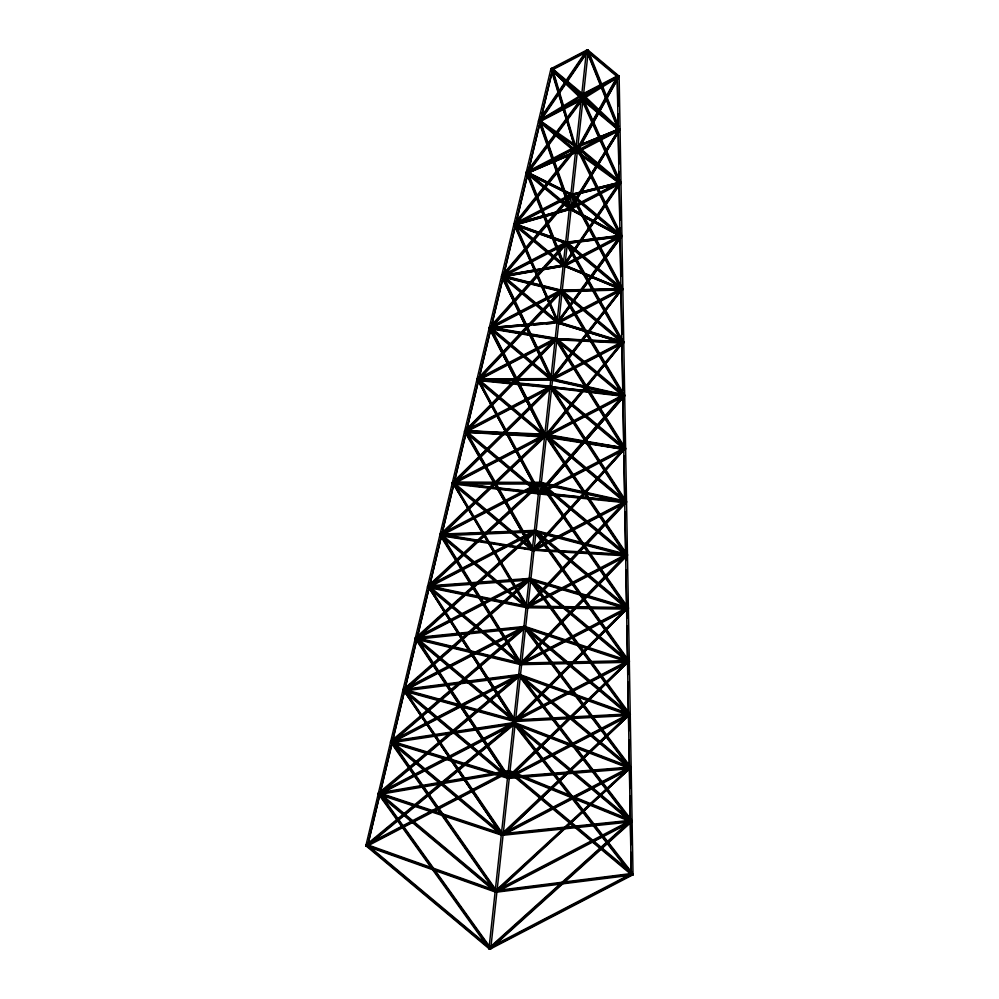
<?xml version="1.0" encoding="UTF-8"?>
<svg xmlns="http://www.w3.org/2000/svg" width="999" height="999" viewBox="0 0 999 999"><rect width="100%" height="100%" fill="white"/><g stroke="black" fill="none" stroke-linecap="round" stroke-linejoin="round"><path stroke-width="1.5" d="M404.245 692.407L367.595 846.165L365.834 845.853L365.971 844.667M489.398 948.963L366.283 846.091L366.383 845.216L489.485 948.088L489.398 948.963L490.284 948.501M367.595 846.165L367.732 844.979M378.296 792.919L378.171 794.105L379.932 794.43M495.729 892.157L495.529 891.12L378.721 793.468L379.608 793.006L496.553 890.733L495.666 891.195L366.246 845.142L366.446 846.178L495.729 892.157L496.59 891.682L495.566 892.07L378.621 794.342L378.783 792.906L379.545 793.556L513.374 723.938M390.634 741.171L390.509 742.357L392.27 742.682M391.121 741.171L390.959 742.594L501.748 835.176L501.848 834.302L391.059 741.72M391.795 742.682L391.883 741.807L518.593 675.886M402.972 689.422L402.847 690.609L404.607 690.933L428.921 588.911M403.396 689.972L403.296 690.846L507.929 778.283L508.029 777.409L403.396 689.972L404.283 689.51M415.309 637.674L415.172 638.861L416.945 639.185M415.721 638.224L514.21 720.529L514.11 721.403L415.634 639.098L415.784 637.674M427.647 585.926L427.51 587.125L429.27 587.437L465.934 433.678M428.796 587.437L428.896 586.563L535.626 531.043M429.27 587.437L441.034 537.462M439.972 534.19L439.847 535.377L441.608 535.689M452.31 482.442L452.185 483.628L453.946 483.941M542.544 435.739L452.797 482.43L452.634 483.866L532.654 550.724L533.541 550.262M453.471 483.953L453.558 483.079L543.306 436.388M464.647 430.694L464.523 431.88L466.283 432.192L502.934 278.434M465.796 432.205L465.896 431.331L549.912 387.624M476.985 378.946L476.86 380.132L478.621 380.457M489.323 327.197L489.185 328.384L490.946 328.708M489.797 327.197L489.647 328.621L551.198 380.057L551.286 379.183L489.735 327.747M490.472 328.708L490.571 327.834M501.66 275.449L501.523 276.636L503.284 276.96L515.272 226.686M502.809 276.96L502.897 276.086M513.986 223.701L513.861 224.9L515.621 225.212L552.634 69.967L550.861 69.655L550.998 68.469L365.834 845.853M526.323 171.953L526.198 173.152L527.959 173.464M526.81 171.953L526.648 173.376L569.73 209.39L569.83 208.516L526.748 172.502M527.484 173.476L527.572 172.602M538.661 120.217L538.536 121.403L540.297 121.716M539.085 120.754L538.985 121.628L575.911 152.497L576.011 151.623L539.085 120.754L539.972 120.292L575.711 150.162M587.824 50.587L552.247 69.106L552.147 69.98L587.724 51.473L587.824 50.587L587.05 49.95L551.473 68.456L551.323 69.893L582.092 95.604L582.255 94.181L617.832 75.674L618.606 76.311L583.016 94.818L582.255 94.181M581.855 93.357L586.575 49.962L588.361 50.15L490.721 948.913L488.936 948.725L581.755 94.306L583.541 94.505M495.566 892.07L496.403 890.646M520.392 663.636L520.292 664.51L427.972 587.35L428.059 586.475L520.392 663.636L521.278 663.174L428.946 586.013M526.573 606.743L526.473 607.617L440.297 535.601L440.397 534.727L526.573 606.743L527.46 606.281M529.545 579.32L529.645 578.446L530.407 579.083L416.558 638.311M532.654 550.724L532.754 549.85L452.734 482.992L453.621 482.517L532.442 548.389M534.765 531.268L534.865 530.394L430.856 584.502M550.424 387.137L550.524 386.263L551.286 386.9M557.467 322.29L557.38 323.164L501.973 276.873L502.072 275.999L557.467 322.29L558.354 321.828M581.78 98.551L581.68 99.425L617.419 129.283M587.05 49.95L586.9 51.374L616.495 76.111M490.222 949.05L490.322 948.176L632.642 874.137L632.542 875.012L490.222 949.05L489.448 948.413M496.403 892.157L496.491 891.283L631.705 820.953L631.605 821.827L496.403 892.157L495.629 891.52M519.942 675.499L520.029 674.625L628.446 765.222M627.959 608.191L521.216 663.723L521.128 664.597L627.859 609.065L628.021 607.642M627.022 555.007L527.397 606.83L527.297 607.704L626.922 555.881L627.085 554.457M532.717 550.174L533.478 550.824L533.578 549.949L626.086 501.823M551.261 387.225L551.348 386.351L550.461 386.813L624.325 448.539M621.578 288.424L622.34 289.061L558.304 322.377L558.204 323.251L622.252 289.935L622.402 288.511L568.181 243.207M576.835 151.711L576.748 152.585L619.442 130.37L619.53 129.495L576.835 151.711L576.073 151.074M583.079 94.268L582.192 94.73L551.411 69.018L552.31 68.544L583.079 94.268L582.929 95.692L618.506 77.185L618.656 75.762L587.887 50.037L587 50.499L617.769 76.224L617.682 77.098M618.269 128.983L618.144 130.17L619.929 130.245L620.067 129.058M618.606 130.282L618.706 129.408L582.966 99.538M621.003 182.243L620.866 183.429L619.08 183.366M566.421 263.436L620.641 235.24L621.403 235.876L564.485 265.497L564.385 266.371L621.316 236.751L621.465 235.327L620.579 235.789L572.514 195.617M621.94 235.427L621.803 236.626L620.017 236.551M622.864 288.624L622.739 289.81L620.953 289.735M622.352 343.032L623.339 341.695L623.189 343.132L552.022 380.144L552.122 379.27L623.276 342.257L622.514 341.608M623.801 341.808L623.676 342.994L621.89 342.932M624.737 394.992L624.612 396.191L622.827 396.116L617.207 76.985L618.993 77.06L619.13 75.862L633.029 874.874L631.243 874.812L627.534 663.573M625.212 448.076L625.062 449.5L539.66 493.931L539.76 493.056L625.149 448.626M625.674 448.189L625.549 449.375L623.763 449.3M625.162 502.597L625.262 501.723M626.148 501.261L625.986 502.697L533.478 550.824M626.61 501.373L626.485 502.559L624.7 502.497M626.098 555.794L626.198 554.92L541.221 483.903M627.547 554.557L627.422 555.756L625.636 555.681L622.852 397.639M628.483 607.754L628.359 608.94L626.573 608.866L625.661 557.205M628.958 660.826L628.796 662.262L514.947 721.49L515.034 720.616L628.895 661.388M629.42 660.938L629.295 662.125L627.497 662.062L626.598 610.389M628.908 715.359L628.995 714.485L525.549 628.034M630.357 714.123L630.232 715.309L628.433 715.247L628.009 682.142M629.845 768.543L629.932 767.669L520.329 676.073M630.769 767.756L630.669 768.631L502.584 835.264L502.672 834.39L630.769 767.756L629.994 767.12L503.284 833.041M631.293 767.319L631.168 768.506L629.37 768.431M632.23 820.504L632.105 821.69L630.307 821.628M633.029 874.874L633.166 873.688M368.082 843.506L379.358 796.191M380.057 793.231L391.695 744.442M392.395 741.483L404.033 692.694M404.732 689.747L416.358 640.958M417.07 637.999L428.696 589.21M441.733 534.502L453.371 485.714M454.07 482.754L465.709 433.966M466.408 431.006L478.034 382.217M478.746 379.258L490.372 330.469M491.083 327.522L502.709 278.721M503.421 275.774L515.047 226.985M516.108 222.54L527.035 176.711M528.084 172.278L539.36 124.962M541.121 117.57L552.047 71.741M390.846 742.107L391.258 741.108M391.645 742.732L392.058 741.745L513.386 723.388M496.228 892.219L496.64 891.245L632.792 874.088L632.367 875.062L496.228 892.219L495.479 891.558M415.946 637.624L415.497 638.611L416.296 639.248M630.931 767.719L630.481 768.693L508.578 778.433L509.015 777.459L630.931 767.719L630.182 767.057L511.363 776.56M428.296 585.876L427.834 586.875L428.621 587.499L429.083 586.5L530.606 579.02L529.807 578.384L480.594 582.017M529.345 579.383L529.807 578.384M534.565 531.343L535.039 530.344L443.731 534.003M521.403 663.673L520.916 664.66L628.596 662.312L629.07 661.338L521.403 663.673L520.654 663.024M453.783 483.004L453.284 484.003L452.472 483.379L452.984 482.38L539.51 482.929M527.085 607.767L527.584 606.793L628.146 608.154L627.647 609.128L527.085 607.767L526.348 607.105L537.175 607.255M466.133 431.256L465.609 432.255L464.797 431.63M533.254 550.874L533.778 549.9L627.222 554.957L626.698 555.943L532.517 550.224L535.626 550.387M550.174 387.212L550.724 386.213L551.535 386.838L484.565 380.119M577.172 148.789L616.695 77.422M577.772 148.888L585.976 134.078M587.474 131.381L597.914 112.537M599.4 109.84L600.899 107.143M602.385 104.458L606.855 96.379M608.354 93.681L616.558 78.871M576.535 152.073L618.893 76.773L577.135 152.173L575.686 151.473M626.298 501.773L625.749 502.747L539.41 493.993L539.972 493.007L626.298 501.773L540.784 492.507M490.022 327.148L489.448 328.147L490.259 328.758L490.821 327.759M625.374 448.588L624.787 449.562L545.579 437.1L546.166 436.126L625.374 448.588L624.65 447.927M503.184 276.011L502.584 277.01L501.76 276.398M490.159 948.363L489.248 948.8L378.484 794.18L379.745 793.156M489.248 948.8L490.521 947.776L381.568 795.691M571.153 205.682L619.343 128.871M571.715 205.869L596.153 166.321M597.789 163.686L601.86 157.093M603.496 154.458L617.332 132.043M570.367 208.928L619.805 130.007L570.928 209.116L569.53 208.316L514.135 224.188L514.647 225.237L570.067 209.49L569.555 208.441M514.71 223.664L514.085 224.65L514.897 225.262M624.45 395.404L552.36 379.245L551.748 380.207L623.838 396.366L624.45 395.404L623.726 394.742M390.946 741.283L390.809 742.432L495.429 891.907L630.606 767.869L629.82 767.244L496.69 889.709M495.429 891.907L496.703 890.896M564.797 265.322L563.299 265.884L526.386 172.989L527.06 171.915M617.644 184.915L563.374 265.172L564.198 265.784L620.716 183.242L619.368 182.367M565.621 262.887L617.307 186.451M565.059 264.51L620.192 182.979M539.647 119.256L586.688 50.275L588.174 50.437L618.731 126.473M540.359 119.443L557.792 93.894M559.527 91.346L564.76 83.679M566.495 81.119L585.664 53.022M538.773 120.529L539.46 121.204L588.174 50.437M557.904 323.301L558.553 322.352L623.538 342.22L622.889 343.181L557.18 322.64M403.521 690.122L501.598 835.002L403.521 690.122L404.433 689.685M629.695 768.393L630.968 767.357L528.196 630.456M619.405 236.775L557.217 322.028L558.029 322.64L621.628 236.463L620.317 235.527M558.616 321.104L589.71 278.471M591.545 275.961L618.069 239.61M558.029 322.64L621.628 236.463M564.06 266.408L564.747 265.472L622.614 289.048L621.927 289.985L563.349 265.746M581.93 100.449L527.822 173.177L527.16 172.914L526.461 172.24L581.493 98.289L582.192 98.963L528.084 171.691M528.034 171.266L547.302 145.392M549.125 142.919L550.961 140.459M555.556 134.291L582.155 98.551M415.859 638.386L507.767 778.109L415.472 638.91L415.596 637.799L416.333 638.461M551.473 70.879L576.236 152.048L577.185 151.636L552.597 69.031L551.873 69.98L551.036 69.393L551.748 68.456L555.844 72.215M551.997 377.672L621.278 288.686M553.396 376.835L585.664 335.389M587.562 332.942L599.899 317.095M601.798 314.66L606.543 308.566M608.441 306.131L617.931 293.943M551.873 379.508L622.09 289.298L552.322 379.882L551.048 378.896M571.59 210.252L620.966 236.788L621.69 235.876L570.941 208.591L570.217 209.515L569.505 208.841M514.86 224.638L514.148 223.963L575.337 147.515M515.721 223.064L517.657 220.642M519.605 218.219L521.553 215.784M523.488 213.361L536.113 197.59M539.997 192.732L541.945 190.31M551.648 178.172L553.596 175.749M558.453 169.68L569.13 156.331M571.066 153.908L573.988 150.262M515.834 223.414L574.1 150.612M516.433 223.739L574.687 150.936M545.879 434.553L620.254 344.255M547.29 433.778L584.977 388.024M586.95 385.614L589.934 382.005M591.908 379.595L594.892 375.986M596.865 373.576L603.808 365.147M605.794 362.737L608.766 359.128M610.751 356.718L617.694 348.289M545.704 436.376L623.039 342.47L546.116 436.8L544.892 435.751M628.721 661.513L508.953 778.233L629.108 661.001L628.246 661.488L535.889 532.405M502.847 274.5L570.104 195.504M503.384 274.875L526.473 247.764M528.483 245.404L532.504 240.684M534.502 238.324L537.524 234.79M539.522 232.43L543.543 227.71M545.554 225.349L549.562 220.642M551.573 218.282L554.582 214.748M558.603 210.027L560.601 207.667M562.612 205.307L566.633 200.587M503.558 275.175L570.816 196.166M504.108 275.549L571.366 196.541M539.747 491.446L622.165 396.191M541.146 490.734L560.489 468.394M562.524 466.046L566.595 461.338M568.631 458.991L573.713 453.109M575.749 450.749L579.82 446.053M581.855 443.693L618.481 401.361M620.516 399.001L622.552 396.653M624.375 396.103L539.922 493.718L624.375 396.103L623.189 395.017M520.541 663.823L520.117 664.298L440.122 535.389L440.547 534.927L520.541 663.823L521.453 663.386L443.094 537.112M490.559 326.261L564.872 243.494M493.119 324.375L505.506 310.589M507.567 308.291L513.761 301.386M516.858 297.939L523.051 291.046M525.112 288.748L540.596 271.503M544.73 266.908L548.863 262.312M551.96 258.853L563.311 246.216M491.283 326.923L565.596 244.156M491.783 327.347L566.096 244.58M533.603 548.351L622.052 450.487M537.087 545.392L552.697 528.121M555.819 524.662L571.428 507.405M574.55 503.946L581.83 495.891M583.916 493.581L599.525 476.311M602.647 472.864L609.927 464.797M612.012 462.5L623.451 449.837M534.403 548.975L624.937 448.813L533.728 550.624L532.567 549.5M626.873 608.803L628.184 607.829L515.147 721.328L627.784 608.341M624.025 502.485L526.398 606.368L527.534 607.529L626.223 502.509L625.886 501.985L527.197 606.992M529.92 603.508L540.521 592.22M545.829 586.575L556.443 575.287M560.689 570.766L573.426 557.217M576.61 553.833L590.397 539.148M592.519 536.888L621.178 506.406M559.64 291.496L477.21 379.133L478.396 380.257M486.126 370.604L496.69 359.365M503.034 352.635L512.549 342.52M517.832 336.9L526.286 327.909M533.678 320.042L542.132 311.051M545.304 307.68L557.991 294.205M478.996 378.671L561.426 291.034M479.445 379.133L560.826 292.62M623.875 556.755L520.229 663.249L521.341 664.435L627.147 555.706L626.835 555.157L521.028 663.873M522.702 661.588L546.453 637.175M554.008 629.407L573.438 609.44M575.599 607.23L581.006 601.685M584.24 598.351L586.401 596.128M591.795 590.584L617.707 563.96M581.83 95.017L582.654 94.181L619.855 129.533L619.03 130.382L581.868 94.693L538.761 120.729L539.385 121.728L583.341 94.855M465.984 429.757L553.321 340.622M467.495 429.133L496.965 399.051M501.336 394.593L503.521 392.37M512.25 383.454L514.435 381.231M517.719 377.884L530.819 364.523M532.991 362.287L546.103 348.926M548.276 346.69L550.461 344.468M466.046 432.018L465.621 431.531L556.231 339.061M467.132 430.906L556.655 339.56M527.647 606.505L526.286 607.392L452.897 483.191L527.534 607.529M515.159 719.03L624.787 609.889M516.545 718.518L571.366 663.948M573.551 661.763L583.416 651.947M589.997 645.391L594.38 641.033M602.06 633.391L605.344 630.119M614.123 621.378L617.407 618.106M452.959 483.129L452.572 482.592L550.299 386.426L551.023 387.088M455.182 480.944L489.61 447.065M495.154 441.595L498.489 438.311M507.38 429.57L546.241 391.321M549.912 388.186L452.447 483.628M454.807 482.692L503.671 434.602M505.881 432.417L550.312 388.711M625.923 555.594L627.26 554.645L626.785 555.107M509.015 775.923L625.686 663.061M510.402 775.436L523.863 762.412M526.111 760.239L529.482 756.98M532.842 753.733L556.406 730.943M564.26 723.338L585.564 702.722M591.183 697.302L620.342 669.08M542.832 436.613L440.247 534.328L440.984 534.989L544.692 436.188M447.365 528.446L466.533 510.189M471.041 505.894L485.701 491.933M495.841 482.267L509.378 469.38M512.762 466.158L527.41 452.197M534.178 445.754L540.946 439.31M442.47 534.465L545.054 436.75M502.859 832.816L625.461 717.27M503.109 833.428L514.46 822.739M521.278 816.32L532.629 805.619M538.299 800.274L549.662 789.572M555.332 784.215L568.955 771.378M571.228 769.242L584.852 756.405M587.125 754.27L622.315 721.103M429.058 585.014L537.599 484.602M430.544 584.527L438.536 577.135M441.97 573.963L462.525 554.932M468.244 549.65L478.521 540.134M481.955 536.975L484.24 534.852M487.662 531.68L503.658 516.883M508.229 512.662L518.506 503.146M521.94 499.975L535.651 487.3M539.81 484.79L428.996 587.3L428.658 586.725L539.472 484.203M500.374 887.174L509.552 878.733M511.85 876.623L533.653 856.555M537.1 853.396L547.427 843.893M549.725 841.782L558.903 833.328M562.35 830.169L570.379 822.776M574.974 818.556L595.629 799.55M600.224 795.329L609.402 786.875M611.7 784.764L620.879 776.323M623.176 774.213L625.461 772.102M495.791 891.395L496.578 892.032L630.606 767.869M416.758 636.763L532.355 532.617M418.219 636.313L428.621 626.947M432.092 623.813L439.036 617.569M442.495 614.447L458.678 599.862M462.15 596.74L464.46 594.655M466.77 592.569L469.093 590.484M471.403 588.411L474.875 585.277M477.185 583.204L479.495 581.118M481.805 579.033L488.736 572.789M492.207 569.655L509.552 554.033M511.863 551.947L516.483 547.789M522.265 542.582L529.208 536.326M535.414 531.181L417.495 637.424L524.587 626.435L525.387 627.06M416.645 639.06L517.232 548.451M519.542 546.366L535.726 531.78M627.285 823.551L489.373 947.651L490.397 948.925L631.78 821.702L631.555 821.053L490.172 948.288M495.392 943.081L511.613 928.483M515.097 925.361L532.479 909.714M534.802 907.629L541.745 901.373M545.229 898.238L560.289 884.689M564.922 880.519L571.878 874.25M575.362 871.128L591.583 856.53M595.054 853.396L612.437 837.761M614.76 835.676L621.715 829.407M625.187 826.285L628.671 823.151M466.158 431.019L464.772 431.868L532.455 550.486L533.728 550.624M532.455 550.486L465.234 431.456M527.122 580.619L403.271 689.547L404.008 690.197L530.207 579.22L529.458 578.558L629.17 714.66L628.758 715.197L529.345 579.707M405.894 688.099L410.577 683.99M412.912 681.93L418.756 676.798M421.091 674.737L426.935 669.605M429.27 667.544L435.114 662.412M439.785 658.304L451.473 648.026M453.808 645.966L459.652 640.834M463.149 637.749L467.832 633.641M471.328 630.556L476.011 626.448M479.508 623.364L488.861 615.147M491.196 613.086L493.531 611.038M495.866 608.978L500.549 604.87M504.045 601.785L509.89 596.64M513.399 593.568L516.908 590.484M520.404 587.4L523.913 584.315M405.469 689.785L530.494 579.832M551.036 386.988L551.535 386.563L550.674 387.05L624.625 500.661M624.974 502.397L626.336 501.473L553.234 389.173M392.12 740.271L520.716 629.645M395.929 737.849L400.649 733.79M403.009 731.768L407.729 727.697M410.089 725.674L414.81 721.615M417.17 719.58L420.704 716.533M425.424 712.474L430.144 708.416M432.505 706.393L437.225 702.334M439.585 700.299L457.28 685.077M459.64 683.054L464.36 678.983M466.72 676.96L472.614 671.89M474.975 669.854L478.521 666.808M482.055 663.761L486.775 659.702M491.496 655.644L493.856 653.621M496.216 651.585L500.936 647.527M503.284 645.504L506.83 642.457M510.364 639.41L518.631 632.305M523.813 628.271L391.683 741.932L391.958 742.569M393.144 741.558L524.088 628.895M379.807 792.02L515.472 677.647M381.256 791.658L384.827 788.648M387.2 786.638L390.771 783.628M393.156 781.63L396.715 778.621M399.101 776.61L403.858 772.602M406.243 770.591L408.616 768.581M412.187 765.571L415.759 762.562M418.144 760.564L422.902 756.543M431.231 749.525L435.989 745.504M438.374 743.506L441.945 740.496M444.318 738.486L447.889 735.476M457.417 727.447L460.989 724.437M463.361 722.439L466.933 719.43M470.504 716.42L474.075 713.411M476.448 711.4L480.019 708.391M482.405 706.38L493.119 697.352M495.492 695.341L499.063 692.332M501.448 690.334L512.15 681.306M518.593 676.298L379.358 793.681L378.621 793.019L378.871 793.668M380.806 793.318L518.856 676.935M366.283 844.767L510.227 725.661M371.328 841.445L374.925 838.473M377.322 836.488L380.919 833.503M383.316 831.518L391.72 824.575M394.118 822.589L396.516 820.604M400.112 817.632L403.708 814.647M406.106 812.662L413.311 806.705M416.908 803.733L420.504 800.748M422.902 798.763L426.498 795.791M428.896 793.805L432.505 790.833M434.902 788.848L438.499 785.863M442.095 782.891L456.493 770.978M458.891 768.993L462.487 766.008M464.885 764.023L508.066 728.296M510.464 726.31L512.874 724.325M367.033 845.416L514.572 723.338M513.611 724.987L367.27 846.078L366.533 845.416M624.025 449.188L625.411 448.301L557.592 339.86M489.423 328.334L544.792 436.663L489.423 328.334L490.347 327.897M623.089 395.979L624.487 395.129L564.373 294.48M538.761 120.729L539.572 120.205M581.868 94.693L582.679 94.181L583.304 95.18M587.187 52.423L618.331 129.895L619.88 129.333M582.729 97.627L607.155 82.467M613.586 78.484L618.393 75.687L618.893 76.761L617.944 77.16L617.444 76.099L618.294 76.673M584.977 96.428L600.399 86.851M611.975 79.683L617.107 76.486M582.904 99.088L616.321 78.359M526.448 172.452L575.711 151.573L620.004 183.579L620.779 182.705L577.147 151.723L527.01 173.476L526.448 172.452L575.124 151.648M619.967 183.004L620.804 182.492M576.86 146.953L577.697 146.453M514.135 224.188L514.96 223.676M620.229 236.338L621.715 235.652L621.066 235.839M572.464 194.468L571.615 194.967L621.066 287.937M564.71 265.884L502.285 276.985L501.81 275.924L564.235 264.822M573.189 195.829L622.639 288.811L621.803 289.31L621.178 289.56L571.728 196.591M558.503 322.789L489.922 328.733L489.498 327.66L556.53 321.84M489.498 327.66L558.079 321.715M567.994 243.831L623.563 341.97L622.14 342.769M452.535 482.904L538.736 492.882L539.06 493.943L452.872 483.966L452.535 482.904L536.513 492.032M532.867 550.836L532.567 549.762L440.209 534.652L440.522 535.714L533.728 550.349L530.656 549.85M527.534 607.242L526.673 607.729L428.171 587.462L427.884 586.401L526.398 606.655L527.26 606.181M415.559 638.136L520.217 663.548L520.479 664.61L415.821 639.198L415.559 638.136L416.421 637.662L519.567 662.699M520.217 663.548L521.091 663.074M529.757 579.17L530.619 578.696M403.234 689.884L514.048 720.441L514.298 721.503L403.471 690.946L403.234 689.884L404.096 689.41L513.424 719.542M378.584 793.393L501.71 834.227L501.91 835.276L378.783 794.43L378.584 793.393L379.445 792.906L499.637 832.779M366.446 846.178L367.32 845.703M556.855 66.483L569.168 60.077M571.903 58.654L586.962 50.824M617.769 76.224L618.656 75.762M584.89 93.631L610.889 80.107M540.521 119.493L580.456 98.714M556.955 111.763L559.702 110.327M565.209 107.467L567.969 106.031M574.85 102.447L581.743 98.864M582.604 98.639L539.91 120.854L539.135 120.205M541.196 121.004L582.504 99.513M528.184 171.229L576.623 146.041L577.385 146.678L528.958 171.878M539.16 166.346L541.933 164.91M544.692 163.474L551.61 159.865M559.915 155.557L575.137 147.64M528.858 172.752L574.525 149.001M577.447 150.35L618.768 128.859M576.011 151.623L576.898 151.161M582.867 148.364L591.121 144.056M593.881 142.632L604.894 136.9M607.654 135.464L618.668 129.733M515.821 222.989L571.403 194.081M518.444 222.465L525.212 218.931M531.992 215.409L548.264 206.943M550.973 205.532L557.742 202.01M560.464 200.599L569.942 195.667M517.944 222.927L570.816 195.429M517.857 223.801L570.716 196.303M571.278 207.243L619.705 182.043M572.564 207.392L580.869 203.072M591.932 197.315L609.927 187.962M504.857 274.026L566.183 242.133M507.492 273.489L527.934 262.849M533.379 260.015L542.919 255.057M557.904 247.252L564.722 243.706M504.27 275.374L565.584 243.481M505.531 275.549L565.484 244.355M579.882 257.267L592.082 250.911M602.921 245.279L615.122 238.923M620.479 236.663L621.378 236.201M492.532 325.774L559.59 290.884M495.179 325.224L512.962 315.959M528.021 308.129L534.865 304.57M538.973 302.435L545.816 298.876M552.647 295.317L559.49 291.758M491.933 327.123L560.364 291.533M493.206 327.285L560.264 292.407M558.891 321.029L620.217 289.136M622.402 288.511L621.415 289.847L567.207 244.543M561.525 320.492L581.967 309.852M592.869 304.183L601.036 299.925M607.854 296.391L621.478 289.298M477.46 378.933L554.37 338.936M481.493 377.672L486.975 374.812M493.843 371.241L506.206 364.81M508.953 363.386L522.689 356.243M525.437 354.807L530.931 351.948M541.908 346.241L554.27 339.81M479.607 378.871L556.505 338.861M480.881 379.033L556.418 339.735M552.722 377.922L621.141 342.32M555.357 377.372L562.2 373.813M564.934 372.39L575.886 366.695M578.621 365.272L590.946 358.853M601.885 353.159L619.68 343.906M466.508 429.97L550.524 386.263M469.168 429.408L476.048 425.824M487.075 420.092L495.329 415.796M498.089 414.36L504.97 410.776M515.996 405.045L524.25 400.749M527.01 399.313L549.05 387.849M468.556 430.769L549.812 388.499M459.602 479.72L469.268 474.687M472.028 473.251L483.079 467.507M485.839 466.071L494.118 461.763M501.023 458.166L518.968 448.826M530.019 443.081L541.058 437.337M546.54 434.802L623.451 394.792L624.213 395.442L545.941 436.163L545.841 437.038L624.125 396.316L624.275 394.892L623.388 395.354L555.681 338.773M454.845 483.229L544.592 436.538M562.924 427.11L584.902 415.671M587.649 414.248L599.999 407.817M606.868 404.245L621.977 396.391M440.459 534.178L540.084 482.355M441.221 534.827L522.864 492.357M524.762 491.146L539.472 483.716M442.52 534.977L539.373 484.59M541.745 490.984L623.001 448.701M544.405 490.422L549.912 487.549M552.672 486.126L560.926 481.818M571.952 476.086L589.86 466.77M600.874 461.038L621.528 450.299M443.081 578.97L460.864 569.717M463.611 568.294L469.08 565.446M471.815 564.023L480.032 559.752M490.971 554.058L504.657 546.928M510.139 544.08L516.982 540.521M519.717 539.098L532.03 532.692M430.169 586.725L535.539 531.918M535.564 547.864L623.938 501.898M538.236 547.302L558.953 536.525M561.713 535.089L574.138 528.621M576.898 527.185L598.988 515.696M605.894 512.1L623.838 502.772M419.905 635.526L529.645 578.446M419.805 636.4L425.299 633.553M428.034 632.13L454.095 618.568M465.072 612.862L487.025 601.435M492.507 598.588L498.002 595.729M508.966 590.022L526.81 580.744M415.634 639.098L416.521 638.636M530.319 579.957L416.458 639.185L415.696 638.548M529.395 604.757L626.248 554.358M529.295 605.631L538.985 600.586M545.904 596.99L563.898 587.624M574.962 581.868L592.944 572.514M599.862 568.918L608.166 564.597M610.938 563.161L617.857 559.552M524.363 627.035L525.249 626.573M410.227 686.713L428.096 677.422M434.977 673.85L443.219 669.555M450.099 665.983L470.716 655.257M478.958 650.961L492.707 643.806M495.454 642.382L500.961 639.522M507.829 635.938L520.204 629.507M405.594 689.347L523.813 627.847M405.494 690.222L523.726 628.721M624.45 608.978L520.454 663.086L521.216 663.723M529.932 658.978L555.931 645.441M558.666 644.018L570.991 637.612M581.93 631.917L607.941 618.393M610.676 616.97L618.881 612.699M396.628 738.298L458.603 706.056M461.363 704.62L516.446 675.961M396.528 739.173L413.062 730.581M428.209 722.689L436.476 718.393M439.223 716.957L446.116 713.373M452.997 709.802L458.504 706.93M464.023 704.07L475.037 698.338M477.784 696.902L486.051 692.607M494.318 688.299L514.972 677.559M393.169 741.97L518.506 676.76M517.007 718.543L625.386 662.162M523.776 715.846L532.005 711.563M542.981 705.856L564.922 694.442M571.79 690.871L584.128 684.452M586.875 683.029L612.936 669.467M619.805 665.896L625.287 663.036M382.917 790.758L512.599 723.288M385.577 790.197L391.096 787.324M398.002 783.74L406.281 779.432M409.041 777.996L414.56 775.124M417.32 773.688L420.079 772.252M422.839 770.816L431.106 766.508M438.012 762.924L443.531 760.052M447.664 757.904L460.089 751.435M466.983 747.851L480.781 740.671M483.541 739.235L489.06 736.363M495.954 732.779L504.233 728.471M506.993 727.035L509.752 725.599M378.621 794.342L379.52 793.88M380.831 793.718L447.053 759.265M449.812 757.829L514.66 724.088M370.592 842.507L503.234 773.488M369.118 844.093L380.169 838.348M387.075 834.752L400.899 827.559M416.096 819.655L424.388 815.346M427.147 813.91L429.907 812.462M440.959 806.717L449.25 802.409M452.023 800.961L457.542 798.089M460.314 796.653L463.074 795.216M465.834 793.78L474.125 789.46M481.031 785.876L487.949 782.279M490.709 780.843L499.001 776.523M367.207 845.304L509.54 771.265M366.283 846.091L367.182 845.629M368.506 845.454L503.908 775.012M506.68 773.576L509.44 772.14M510.839 775.436L629.058 713.923M510.739 776.31L529.982 766.295M532.742 764.859L545.104 758.428M551.985 754.857L573.975 743.406M580.856 739.834L602.847 728.396M605.594 726.96L617.969 720.529M629.932 767.669L630.831 767.207M516.958 826.747L538.998 815.284M545.891 811.7L554.145 807.404M556.905 805.968L567.919 800.236M570.679 798.8L578.945 794.505M589.959 788.773L607.867 779.457M618.881 773.726L627.147 769.43M499.862 888.486L630.931 820.304M493.693 945.379L630.481 874.212M489.485 948.088L490.372 947.626L367.27 844.754M496.366 944.817L503.271 941.22M506.031 939.784L512.937 936.188M519.855 932.591L528.146 928.283M530.906 926.847L553.009 915.346M559.927 911.75L577.884 902.397M588.935 896.652L606.905 887.312M617.956 881.555L627.622 876.523M631.718 874.924L632.604 874.462M378.484 794.18L379.395 793.743M515.222 723.588L629.782 767.569L630.694 767.12M415.472 638.91L416.383 638.473M524.2 626.935L525.112 626.485L625.849 659.765M624.412 449.513L625.324 449.075L625.037 447.977M610.414 393.194L550.237 386.688L621.64 395.055M623.476 396.316L624.4 395.891L624.088 394.792M555.444 338.649L616.92 341.283M545.292 436.326L546.216 435.901M562.574 291.646L621.628 289.947L622.564 289.51L622.19 288.411M516.795 226.985L558.603 322.178L557.667 322.602L514.073 224.775L515.546 224.138M620.304 235.652L621.241 235.227L621.64 236.326L620.704 236.751M526.386 172.989L527.897 172.427L527.222 173.501L526.398 172.889L527.322 172.577M571.053 194.505L618.781 182.417M619.792 183.566L620.729 183.142M570.991 208.479L569.455 208.953L538.711 121.204L540.247 120.729M577.197 146.054L576.248 146.466L618.393 129.283L619.243 129.82M619.805 129.957L618.868 130.37L618.393 129.283M527.834 172.977L575.699 152.685M551.985 69.006L551.036 69.406L552.597 69.031M578.596 145.479L617.944 129.445M576.71 147.552L616.995 131.094M516.458 223.252L568.893 208.366M515.484 224.738L569.405 209.415M572.552 194.131L619.355 182.467M572.415 195.18L613.174 185.027M571.478 195.604L618.281 183.941M502.659 275.424L562.737 265.085M503.121 276.486L533.166 271.316M536.163 270.804L563.199 266.146M381.98 792.332L508.903 770.566M509.702 771.203L379.707 793.493L378.921 792.856L379.308 794.48M383.104 793.069L386.163 792.544M389.223 792.02L392.282 791.483M395.342 790.958L398.401 790.434M401.461 789.909L404.52 789.385M412.162 788.074L415.222 787.549M418.281 787.025L421.341 786.5M424.4 785.976L427.46 785.451M430.519 784.927L433.578 784.402M436.638 783.878L439.685 783.353M447.34 782.042L450.399 781.518M453.459 780.993L456.518 780.469M459.565 779.944L462.624 779.42M465.684 778.895L473.339 777.584M476.398 777.06L479.445 776.535M482.505 776.011L485.564 775.486M488.623 774.962L491.683 774.437M499.325 773.126L502.385 772.602M380.844 794.217L509.303 772.19M581.418 99.063L582.105 98.951L619.343 181.606M395.866 740.421L514.135 722.527M396.99 741.171L401.598 740.484M404.67 740.009L407.742 739.547M410.814 739.085L413.886 738.623M416.958 738.149L420.03 737.687M424.637 736.987L427.709 736.525M430.781 736.063L433.853 735.601M436.925 735.127L439.997 734.665M444.605 733.965L447.677 733.503M456.893 732.117L459.965 731.643M464.572 730.956L467.644 730.481M470.716 730.019L473.788 729.557M476.86 729.095L479.932 728.621M483.004 728.159L487.612 727.459M490.684 726.997L493.756 726.535M496.828 726.073L499.9 725.599M502.972 725.137L506.043 724.675M510.651 723.975L513.723 723.513M393.181 742.507L514.51 724.138M408.229 688.773L519.355 674.475M518.606 675.299L404.395 689.997L403.608 689.372M412.437 689.173L415.522 688.773M420.154 688.174L424.787 687.574M427.872 687.187L432.505 686.588M435.589 686.188L438.673 685.789M443.306 685.202L446.391 684.802M451.024 684.203L455.656 683.616M483.429 680.032L486.513 679.645M489.61 679.245L494.23 678.646M497.327 678.246L501.948 677.659M506.58 677.06L509.665 676.66M514.298 676.061L517.382 675.674M405.519 690.796L519.73 676.098M566.783 242.12L618.219 235.614M567.357 242.357L618.793 235.851M568.693 243.032L582.305 241.308M585.339 240.921L589.872 240.347M592.894 239.972L614.073 237.287M566.246 243.644L619.193 236.95M498.988 890.196L632.042 873.438M501.673 890.783L504.77 890.396M509.403 889.809L512.499 889.422M515.596 889.023L520.242 888.448M523.326 888.049L527.971 887.474M532.617 886.887L535.701 886.5M540.347 885.913L543.444 885.526M548.089 884.939L551.173 884.552M555.819 883.965L560.464 883.378M563.548 882.991L568.194 882.404M571.291 882.017L575.936 881.43M580.569 880.843L583.666 880.456M588.311 879.869L591.396 879.482M596.041 878.895L599.138 878.508M603.783 877.921L606.868 877.534M611.513 876.947L614.61 876.56M619.243 875.973L622.34 875.586M628.533 874.799L632.367 875.062M505.157 833.378L631.106 820.241M507.804 834.028L512.412 833.553M518.556 832.916L521.628 832.592M526.236 832.105L532.38 831.468M536.987 830.993L541.595 830.506M546.203 830.032L550.811 829.545M555.419 829.07L560.027 828.583M566.171 827.946L569.243 827.634M575.387 826.985L579.994 826.51M584.602 826.023L589.21 825.549M595.354 824.912L598.426 824.587M604.57 823.95L607.642 823.626M613.786 822.989L618.393 822.502M623.001 822.027L630.681 821.228M416.745 638.249L523.826 627.222M421.715 637.974L424.812 637.662M429.47 637.175L432.579 636.863M438.786 636.213L443.444 635.739M449.65 635.102L452.747 634.777M460.514 633.978L463.611 633.666M468.269 633.179L471.378 632.866M477.584 632.217L480.681 631.905M486.888 631.268L491.545 630.781M507.067 629.183L511.725 628.708M516.383 628.221L521.041 627.747M419.405 638.923L523.389 628.221M495.392 327.872L504.632 327.123M509.24 326.748L516.945 326.136M521.565 325.761L529.258 325.137M533.878 324.762L541.57 324.151M546.191 323.776L553.883 323.152M517.082 777.047L521.715 776.673M529.433 776.061L535.601 775.561M541.783 775.074L546.403 774.7M555.669 773.963L560.302 773.588M568.006 772.976L572.639 772.602M580.357 771.99L584.989 771.615M591.158 771.116L597.327 770.629M605.044 770.004L609.677 769.642M617.394 769.018L622.027 768.656M431.368 585.639L477.51 582.242M435.514 586.301L441.67 585.851M449.363 585.277L455.519 584.827M463.211 584.265L469.355 583.803M477.047 583.241L481.668 582.904M489.36 582.33L495.504 581.88M504.745 581.193L509.353 580.856M517.045 580.294L523.201 579.832M433.241 587.162L530.144 580.007M517.569 719.755L629.258 713.873M529.52 720.079L535.714 719.742M548.126 719.093L554.333 718.768M566.745 718.119L574.5 717.707M585.364 717.132L593.119 716.733M605.531 716.071L611.725 715.746M624.138 715.097L627.247 714.934M586.613 50.986L588.086 51.149L540.172 121.403L539.46 121.204M441.433 534.752L534.29 531.031M460.277 534.315L469.555 533.941M486.588 533.266L494.318 532.954M509.802 532.33L520.629 531.905M445.591 535.564L535.364 531.967M561.575 290.172L617.532 288.549M562.2 290.547L621.266 288.848L621.628 289.947M577.484 290.821L599.25 290.185M611.688 289.835L619.455 289.61M523.776 662.949L628.334 660.676M521.728 663.973L529.532 663.798M557.629 663.186L576.348 662.774M604.445 662.175L621.603 661.8M478.034 378.921L548.838 378.621M457.654 482.38L493.506 482.342M496.628 482.342L540.272 482.292M466.508 483.366L538.211 483.304M457.954 484.003L540.571 483.928M529.945 606.168L627.409 607.492M583.591 607.879L611.438 608.266M468.406 430.769L503.871 432.367M506.955 432.517L542.42 434.115M472.29 431.531L484.627 432.092M487.712 432.23L504.67 432.992M507.754 433.141L543.219 434.74M474.05 432.055L480.219 432.33M468.693 432.392L479.483 432.879M484.103 433.091L496.441 433.653M505.694 434.066L513.399 434.415M522.652 434.84L528.821 435.114M538.074 435.527L542.694 435.739M556.992 338.723L619.105 341.883M556.705 339.31L564.472 339.71M573.788 340.172L584.665 340.734M592.432 341.121L603.296 341.67M612.612 342.145L620.379 342.545M555.781 339.735L619.455 342.982M534.602 549.325L626.485 554.308M546.528 550.973L554.32 551.398M563.661 551.91L571.453 552.322M582.355 552.922L590.134 553.346M601.036 553.933L608.828 554.358M619.73 554.944L624.4 555.194M465.709 430.669L542.669 435.314M472.227 432.105L479.932 432.567M487.624 433.042L495.317 433.504M504.557 434.066L512.25 434.528M521.49 435.077L529.183 435.552M538.424 436.101L544.58 436.476M494.418 380.569L550.724 386.213M480.169 380.194L484.727 380.644M489.298 381.106L493.868 381.568M498.426 382.018L504.52 382.629M509.09 383.092L512.125 383.391M519.742 384.153L524.3 384.615M528.871 385.077L533.441 385.527M539.522 386.138L544.093 386.601M479.458 380.656L549.462 387.674M544.855 493.956L549.475 494.418M555.644 495.042L560.264 495.516M564.885 495.991L569.517 496.453M574.138 496.928L580.307 497.552M584.927 498.026L589.56 498.489M594.18 498.963L598.801 499.425M603.433 499.9L609.59 500.524M614.223 500.998L618.843 501.461M586.425 51.261L588.211 51.461M581.643 95.367L583.416 95.567M581.206 99.313L582.991 99.5M575.461 152.26L577.247 152.447M570.916 194.093L572.702 194.281M569.28 209.153L571.066 209.34M563.099 266.046L564.885 266.233M556.918 322.927L622.165 342.507M555.119 339.535L556.893 339.722M550.736 379.82L552.522 380.02M550.037 386.276L551.823 386.463M544.555 436.713L546.341 436.9M538.374 493.606L540.159 493.793M532.192 550.486L533.978 550.686M529.02 579.757L530.806 579.944M526.011 607.38L527.797 607.579M523.938 626.498L525.724 626.685M519.842 664.273L521.615 664.46M513.661 721.166L515.434 721.353M508.141 771.94L509.927 772.127M507.48 778.059L509.253 778.246M501.298 834.939L503.084 835.139M495.117 891.832L496.903 892.032M458.341 484.016L461.426 484.378M467.582 485.089L470.654 485.439M475.274 485.976L479.895 486.513M484.503 487.05L487.587 487.4M492.207 487.937L496.828 488.474M501.436 489.011L506.056 489.535M510.676 490.072L513.748 490.434M518.369 490.971L522.989 491.496M527.609 492.032L530.681 492.395M535.302 492.932L538.386 493.281M554.52 387.712L551.473 387.35L551.161 386.251M557.554 388.062L562.112 388.599M566.67 389.123L571.228 389.66M574.263 390.022L580.344 390.734M583.379 391.084L587.936 391.62M592.494 392.157L597.052 392.682M600.099 393.044L604.657 393.581M609.215 394.106L613.773 394.642M618.331 395.179L621.366 395.529M550.561 387.787L621.965 396.141M546.952 435.701L623.126 447.689M549.425 437.15L552.472 437.637M555.519 438.111L558.553 438.586M561.6 439.073L564.647 439.548M567.694 440.035L570.741 440.509M573.788 440.984L582.929 442.432M587.499 443.144L590.546 443.618M593.593 444.105L596.64 444.58M599.687 445.067L602.734 445.542M605.781 446.016L608.828 446.503M611.875 446.978L624.063 448.901M441.071 534.165L530.344 548.776M444.455 535.739L449.075 536.488M452.147 536.987L455.232 537.499M458.304 537.999L461.388 538.511M464.46 539.01L467.544 539.51M470.616 540.022L473.701 540.521M481.393 541.783L484.478 542.282M493.706 543.793L496.79 544.305M499.862 544.805L510.639 546.565M518.331 547.827L521.416 548.339M524.487 548.838L527.572 549.338M496.153 328.172L555.956 338.162M493.893 328.271L555.232 338.536M495.579 329.171L498.651 329.682M501.71 330.194L504.782 330.706M507.842 331.218L510.914 331.73M513.986 332.242L517.045 332.754M521.653 333.529L552.322 338.649M491.783 329.021L556.193 339.785M548.988 434.827L621.99 447.452M549.587 435.527L616.508 447.102M619.555 447.627L622.589 448.151M613.161 446.965L616.196 447.49M619.243 448.014L622.29 448.551M548.364 436.351L559.015 438.199M562.05 438.723L565.097 439.248M568.144 439.772L571.178 440.297M574.225 440.821L577.26 441.358M586.388 442.932L589.422 443.456M592.469 443.981L621.366 448.988M428.746 585.913L524.225 605.556M433.578 587.912L445.704 590.409M448.738 591.033L459.34 593.206M462.375 593.831L474.5 596.328M486.625 598.826L503.296 602.247M506.318 602.872L512.387 604.12M515.409 604.745L518.444 605.369M540.746 482.342L622.926 500.499M541.346 483.129L622.015 500.936M542.532 483.766L545.579 484.44M548.626 485.114L577.547 491.496M585.152 493.181L609.502 498.563M541.62 484.203L619.243 501.348M554.632 379.245L622.227 394.405M558.528 381.218L564.535 382.567M567.532 383.241L573.551 384.59M576.548 385.264L623.114 395.704M418.206 639.085L422.752 640.197M425.786 640.933L430.332 642.032M433.366 642.769L451.573 647.19M454.607 647.926L463.711 650.137M466.745 650.873L471.291 651.972M474.325 652.709L480.394 654.183M483.429 654.919L492.532 657.13M495.566 657.866L504.657 660.077M507.692 660.814L518.319 663.386M505.382 276.149L561.188 290.122M504.682 276.398L560.489 290.372M506.293 277.522L527.41 282.817M530.419 283.566L542.494 286.588M545.504 287.337L560.589 291.121M561.401 291.733L504.083 277.385L511.113 283.304M535.526 530.394L625.424 553.97M536.113 531.231L626.011 554.807L626.261 555.881L627.172 555.444L626.922 554.358M537.287 531.868L546.266 534.228M549.263 535.014L556.755 536.975M564.248 538.936L588.224 545.229M591.221 546.016L603.209 549.15M606.206 549.937L618.181 553.084M534.865 531.918L623.264 555.094M404.345 690.459L435.789 699.138M438.786 699.962L453.758 704.095M456.755 704.919L471.728 709.04M474.725 709.864L489.697 713.998M492.694 714.822L504.682 718.131M507.667 718.955L512.162 720.192M624.912 606.668L530.319 578.446L529.408 578.883L626.947 607.991M530.556 579.52L539.423 582.167M545.329 583.928L576.373 593.194M592.632 598.039L616.283 605.094M529.645 579.957L622.752 607.742M559.303 322.14L621.328 341.109M391.77 741.158L507.267 776.398M391.995 742.207L433.454 754.857M436.413 755.768L443.818 758.029M449.75 759.827L479.358 768.868M485.277 770.679L492.682 772.939M495.641 773.838L506.006 776.997M525.674 627.422L626.41 660.701M525.324 627.559L546.066 634.402M550.511 635.876L584.59 647.127M589.035 648.601L602.36 652.996M524.413 627.996L623.676 660.789M381.118 794.442L436.825 812.911M460.277 820.691L501.323 834.302M367.12 844.654L493.469 889.597M368.781 846.215L437.837 870.778M442.245 872.352L467.22 881.23M473.089 883.328L495.129 891.158M517.582 224.688L566.421 242.083M516.97 224.787L565.809 242.195M518.394 226.186L551.423 237.949M554.295 238.973L565.796 243.069M516.333 225.774L566.608 243.694M625.362 712.362L519.892 674.537L520.104 675.599M520.442 675.499L628.846 714.372L629.045 715.434M523.026 676.648L539.135 682.429M550.861 686.625L566.97 692.407M575.761 695.554L586.013 699.238M597.727 703.433L616.77 710.264M622.627 712.374L625.561 713.423M520.654 676.573L627.584 714.909M514.685 722.577L626.348 765.459M516.321 724.2L519.218 725.311M525.024 727.534L535.177 731.43M538.074 732.542L569.979 744.792M572.877 745.916L587.375 751.473M594.63 754.257L604.782 758.154M607.679 759.277L617.832 763.174M620.729 764.285L626.535 766.508M515.409 724.637L627.072 767.507M526.461 172.24L527.122 172.502M565.446 265.384L622.614 289.048M564.76 266.321L621.203 289.31M509.465 770.629L627.322 818.556M508.553 771.078L630.731 820.766M516.833 774.6L519.705 775.773M524.025 777.522L559.952 792.145M562.824 793.306L570.017 796.228M575.761 798.563L580.069 800.324M582.941 801.498L618.881 816.108M621.753 817.269L626.061 819.03M508.741 772.127L628.034 820.641M528.446 172.615L572.477 194.655M529.283 173.227L571.078 193.968M530.581 174.975L570.991 195.03M530.007 174.887L570.429 194.942M571.615 208.666L621.69 235.876M572.252 210.314L620.254 236.114M540.646 121.041L577.709 146.616M553.708 131.481L576.198 146.978M542.045 123.464L544.542 125.187L541.071 122.165M547.052 126.91L577.022 147.577M503.096 276.723L501.835 275.687M618.044 76.174L618.893 76.773M577.697 151.935L620.079 182.018M539.398 120.18L540.234 120.792M538.711 121.141L539.547 121.753M621.728 289.061L622.539 289.685M622.652 342.27L623.463 342.894M477.122 379.882L477.934 380.507M624.5 448.688L625.299 449.313M440.159 535.127L440.959 535.751M495.554 890.771L496.578 892.032M490.397 948.925L378.846 793.606M587.787 50.912L609.09 68.719M611.463 70.704L618.568 76.636M551.473 68.456L552.247 69.106M552.21 69.431L555.756 72.39M558.129 74.376L562.862 78.322M565.234 80.307L568.781 83.279M571.153 85.252L574.7 88.224M577.072 90.197L580.619 93.169M582.667 98.089L607.679 118.993M612.449 122.977L617.22 126.96M583.766 99.95L587.337 102.947M589.722 104.932L602.822 115.884M612.35 123.851L617.12 127.835M619.33 181.131L577.447 146.129L576.56 146.591L618.443 181.593M580.943 150L584.527 153.009M586.925 155.007L590.521 158.004M592.907 160.002L596.503 163.012M598.888 165.01L602.484 168.007M577.659 148.464L618.356 182.467M547.027 127.148L550.599 130.132M552.984 132.118L556.555 135.115M558.941 137.1L562.512 140.085M564.897 142.083L568.468 145.067M570.854 147.053L574.425 150.037M572.227 194.168L620.292 234.34M576.823 198.963L580.344 201.91M582.679 203.871L606.131 223.464M608.478 225.424L611.987 228.359M614.335 230.319L617.857 233.254M620.541 236.114L621.316 236.751M572.415 196.491L619.305 235.677M527.634 172.04L569.517 207.043M528.733 173.913L533.528 177.922M535.914 179.92L539.51 182.917M541.895 184.915L545.491 187.924M547.889 189.922L551.473 192.919M553.871 194.917L557.454 197.927M559.852 199.925L563.448 202.922M565.834 204.92L569.43 207.929M568.094 244.081L571.628 247.028M575.162 249.987L577.522 251.96M585.776 258.853L617.594 285.452M567.295 243.669L620.342 287.987M563.361 263.961L515.297 223.788L514.41 224.251L563.648 265.397L563.548 266.271L514.31 225.125L514.473 223.701L515.234 224.338M517.544 226.623L528.096 235.439M530.444 237.4L533.966 240.334M536.301 242.295L539.822 245.242M542.17 247.203L545.691 250.137M548.026 252.098L552.722 256.019M555.069 257.979L558.578 260.914M560.926 262.874L563.274 264.835M562.974 291.258L620.966 339.722M565.247 294.106L568.793 297.078M571.166 299.051L574.712 302.023M577.085 303.996L580.631 306.968M584.178 309.927L586.55 311.913M588.923 313.886L592.469 316.858M594.842 318.831L597.202 320.816M600.749 323.776L604.308 326.748M606.668 328.721L618.506 338.624M562.087 291.72L621.266 341.171M561.987 292.595L619.992 341.059M504.145 276.523L557.18 320.841M557.529 321.74L558.304 322.377M513.474 285.277L517.007 288.236M519.368 290.197L522.902 293.157M525.262 295.13L528.796 298.077M531.156 300.05L534.69 303.009M537.05 304.97L540.584 307.929M542.944 309.902L546.478 312.849M548.838 314.822L552.372 317.782M554.732 319.755L557.08 321.715M556.568 338.311L621.902 392.907M555.581 339.648L622.102 395.229M491.808 328.271L549.812 376.735M495.267 332.118L498.813 335.077M501.186 337.063L504.732 340.022M507.105 342.008L510.651 344.967M513.024 346.953L516.57 349.925M518.943 351.898L523.676 355.856M526.048 357.829L529.595 360.801M531.955 362.774L535.514 365.746M537.874 367.719L541.433 370.691M543.793 372.664L548.538 376.623M551.348 386.351L622.827 446.091M553.633 389.223L556.018 391.208M558.404 393.194L561.975 396.191M564.36 398.176L567.932 401.161M570.317 403.159L573.888 406.143M576.273 408.129L579.845 411.126M582.23 413.111L584.615 415.097M588.186 418.094L598.913 427.048M601.286 429.046L604.87 432.03M607.242 434.016L610.826 437M613.199 438.998L616.783 441.983M550.362 387.687L623.039 448.414M549.712 437.387L622.564 498.276M549.612 438.261L571.116 456.231M573.501 458.229L577.085 461.226M579.47 463.211L583.054 466.208M586.638 469.205L589.035 471.203M591.42 473.201L595.004 476.186M598.588 479.183L600.973 481.181M603.359 483.179L606.942 486.176M609.328 488.161L620.079 497.152M479.483 380.02L544.805 434.615M547.627 436.85L624.063 500.724M546.341 436.738L622.777 500.611M479.383 380.894L481.755 382.879M484.14 384.865L487.699 387.849M490.072 389.835L493.643 392.807M496.016 394.792L499.575 397.777M501.948 399.762L505.519 402.734M507.892 404.72L511.451 407.692M513.836 409.677L517.395 412.662M519.767 414.647L543.531 434.503M540.909 482.442L624.687 552.447M550.387 491.321L553.983 494.318M556.381 496.316L586.301 521.328M588.686 523.326L622.202 551.323M541.121 484.777L624.899 554.795M467.145 431.768L537.437 490.509M467.057 432.642L469.43 434.64M471.815 436.625L536.151 490.384M536.875 531.48L624.462 604.67M539.148 534.328L542.694 537.3M549.8 543.231L552.172 545.204M554.532 547.19L558.091 550.149M561.638 553.121L564.01 555.107M566.371 557.08L569.917 560.052M572.29 562.025L577.022 565.983M579.395 567.956L582.941 570.928M585.314 572.902L587.674 574.887M591.233 577.847L594.78 580.819M597.152 582.792L600.699 585.764M603.071 587.749L606.618 590.709M608.99 592.694L612.537 595.654M614.897 597.639L618.456 600.599M620.816 602.584L624.375 605.544M535.988 531.943L627.135 608.104M534.702 531.818L625.849 607.991M452.797 482.43L453.558 483.079M455.919 485.389L528.771 546.278M626.585 658.841L530.469 578.533L529.582 578.995L628.059 661.288M533.941 582.38L563.598 607.167M565.971 609.153L573.089 615.097M575.461 617.082L579.02 620.054M581.393 622.04L584.952 625.012M587.325 626.997L598.014 635.926M600.387 637.911L603.945 640.883M606.318 642.869L609.877 645.841M612.25 647.827L615.809 650.799M618.181 652.784L621.74 655.756M529.482 579.87L626.785 661.176M441.283 534.265L525.062 604.283M526.623 606.193L527.397 606.83M443.581 537.15L447.177 540.147M449.562 542.145L453.159 545.142M455.556 547.14L459.14 550.149M461.538 552.147L520.179 601.161M526.448 627.572L627.509 712.025M525.187 627.122L524.425 626.485L403.446 689.422L404.22 690.059M528.721 630.431L539.423 639.372M542.994 642.357L588.174 680.119M590.559 682.105L598.876 689.06M602.447 692.032L606.018 695.017M608.391 697.002L619.093 705.943M621.465 707.941L623.851 709.927M525.462 628.908L627.722 714.36M432.405 589.86L435.964 592.832M438.324 594.805L441.87 597.777M444.243 599.75L447.789 602.722M450.162 604.695L453.708 607.667M456.081 609.64L459.627 612.612M462 614.585L465.546 617.557M467.919 619.53L471.466 622.502M473.838 624.475L515.259 659.103M525.899 680.469L529.47 683.453M531.855 685.451L535.427 688.436M537.812 690.434L541.383 693.418M543.768 695.404L548.526 699.387M550.911 701.373L560.439 709.34M562.824 711.338L566.396 714.322M574.737 721.29L623.588 762.112M520.242 676.947L628.646 767.544M416.62 637.762L513.911 719.068M420.079 641.608L423.638 644.592M426.011 646.565L429.57 649.55M431.943 651.523L436.688 655.494M439.061 657.479L442.619 660.451M444.992 662.437L448.551 665.409M450.924 667.394L454.495 670.366M456.868 672.352L497.202 706.068M499.575 708.041L503.134 711.026M505.506 712.999L510.252 716.97M514.81 722.664L628.184 817.407M517.107 725.536L520.691 728.521M523.076 730.519L526.648 733.516M529.045 735.501L532.617 738.498M535.002 740.496L538.586 743.481M542.17 746.478L544.555 748.476M546.94 750.461L550.524 753.458M552.909 755.456L556.48 758.441M558.878 760.439L562.449 763.423M564.835 765.421L568.419 768.418M570.804 770.404L575.574 774.4M577.971 776.398L581.543 779.382M583.928 781.38L587.512 784.365M589.897 786.363L593.481 789.36M595.866 791.358L599.45 794.342M601.835 796.34L605.419 799.325M607.804 801.323L611.376 804.32M613.761 806.305L617.345 809.302M619.73 811.3L623.314 814.285M625.699 816.283L628.084 818.281M515.122 724.125L630.869 820.853M515.022 724.999L629.582 820.728M514.373 774.7L629.108 870.591M519.055 779.57L523.838 783.566M526.236 785.564L529.82 788.561M532.205 790.559L535.789 793.556M538.186 795.554L540.571 797.552M544.155 800.549L547.739 803.546M550.137 805.544L552.522 807.542M556.106 810.539L559.702 813.536M562.087 815.534L565.671 818.531M568.069 820.529L570.454 822.527M580.019 830.506L583.603 833.503M585.988 835.501L590.771 839.497M593.156 841.495L596.753 844.492M599.138 846.49L602.722 849.487M605.119 851.485L608.703 854.482M611.088 856.48L614.672 859.477M617.07 861.475L620.654 864.472M623.039 866.47L625.436 868.468M629.02 871.465L631.405 873.463M508.703 771.178L631.805 874.05M631.768 874.362L632.542 875.012M508.616 772.052L630.519 873.925M405.469 690.509L506.543 774.962M408.941 694.355L412.512 697.339M414.885 699.325L492.17 763.91M494.555 765.908L498.126 768.88M500.499 770.866L504.07 773.85M391.945 741.258L501.548 832.841M396.615 746.116L450.224 790.908M452.609 792.906L456.181 795.891M458.566 797.876L462.137 800.873M464.523 802.859L468.094 805.843M470.479 807.841L474.05 810.826M476.436 812.811L481.193 816.795M483.578 818.793L487.15 821.777M489.535 823.763L493.106 826.747M495.729 890.646L496.491 891.283M386.675 799.862L390.259 802.846M392.644 804.844L396.216 807.841M398.613 809.827L402.185 812.824M404.57 814.822L408.154 817.806M410.539 819.804L414.123 822.801M416.508 824.787L420.092 827.784M422.477 829.782L426.049 832.766M428.446 834.764L433.216 838.748M435.601 840.746L439.185 843.743M441.57 845.728L445.142 848.725M447.54 850.723L451.111 853.708M453.496 855.706L457.08 858.703M459.465 860.688L463.049 863.685M465.434 865.683L469.018 868.668M471.403 870.666L474.987 873.65M477.372 875.648L480.944 878.645M483.329 880.631L486.913 883.628M378.683 793.78L379.458 794.43M489.547 947.527L490.322 948.176M368.369 846.628L371.965 849.625M374.35 851.61L379.133 855.606M381.518 857.604L385.102 860.601M387.5 862.599L391.084 865.596M393.469 867.594L397.053 870.591M399.45 872.589L403.034 875.586M405.419 877.584L409.016 880.581M411.401 882.579L414.985 885.576M417.37 887.574L420.966 890.571M423.351 892.569L426.935 895.566M429.333 897.564L432.917 900.561M435.302 902.559L438.886 905.544M441.283 907.542L444.867 910.539M447.252 912.537L452.035 916.533M454.42 918.531L458.017 921.528M460.402 923.526L463.986 926.523M466.383 928.521L469.967 931.518M472.352 933.516L475.936 936.513M478.334 938.511L481.918 941.508M366.346 845.529L367.12 846.178M490.022 327.834L489.522 327.41L490.746 328.496M495.904 890.584L496.64 891.245M526.848 606.131L527.584 606.793M427.922 586.063L428.658 586.725M452.572 482.592L453.696 483.791M464.885 430.869L465.621 431.531M551.635 378.571L552.36 379.245M622.814 341.558L623.538 342.22M557.829 321.69L558.553 322.352M582.941 96.066L619.03 130.382M576.298 146.304L577.01 146.978M558.016 74.326L581.868 97.527M552.834 69.505L556.081 72.665M570.179 86.389L579.932 95.879M552.959 71.041L582.242 99.525L553.196 71.503M586.688 50.275L619.068 129.858M514.947 722.801L631.868 872.489M518.406 728.296L527.035 739.335M528.946 741.795L534.702 749.15M536.613 751.61L541.408 757.741M543.319 760.202L566.321 789.647M568.244 792.095L591.246 821.553M593.156 824L616.158 853.446M618.081 855.906L622.864 862.037M624.787 864.497L630.531 871.852M515.034 724.5L631.955 874.2M514.66 725.099L630.631 873.563M523.014 678.471L630.943 819.305M524.512 681.518L532.092 691.395M533.99 693.868L535.876 696.34M537.774 698.813L545.342 708.691M547.24 711.163L551.972 717.344M553.871 719.804L568.069 738.336M569.967 740.808L573.751 745.754M575.649 748.226L582.28 756.867M584.165 759.34L591.745 769.23M593.631 771.69L601.211 781.58M603.109 784.053L606.893 788.985M608.791 791.458L623.938 811.225M625.824 813.698L629.62 818.643M520.242 676.473L631.031 821.016M519.867 677.047L629.695 820.354M529.67 633.503L534.34 639.722M539.01 645.953L570.779 688.261M572.639 690.746L591.333 715.646M593.194 718.131L606.281 735.551M608.141 738.049L627.759 764.185M524.525 627.21L630.094 767.831M525.062 629.008L628.771 767.145M533.379 582.454L629.12 712.924M534.802 585.501L542.17 595.529M545.854 600.549L550.461 606.83M552.297 609.34L571.628 635.676M573.476 638.186L578.071 644.455M579.919 646.965L582.679 650.736M584.515 653.246L590.958 662.025M592.807 664.535L600.162 674.575M602.01 677.072L611.213 689.622M613.049 692.132L622.265 704.682M624.1 707.192L627.784 712.2M538.561 534.453L628.209 659.74M540.846 538.761L544.467 543.831M546.278 546.353L557.142 561.538M558.953 564.073L605.132 628.608M606.942 631.143L626.873 658.978M534.552 531.655L626.91 660.726M384.84 801.348L432.967 868.518M434.777 871.053L469.28 919.205M471.091 921.74L489.248 947.089M394.767 745.254L495.804 889.622M392.619 743.256L394.405 745.816M397.09 749.65L494.542 888.91M391.183 741.87L495.791 891.345M543.743 486.451L627.297 606.543M542.407 485.664L562.849 515.047M564.622 517.607L598.401 566.158M601.061 569.992L625.062 604.482M541.096 484.39L626.435 607.03M540.646 484.877L543.319 488.711M545.092 491.258L625.986 607.517M406.193 692.257L502.01 832.729M407.567 695.379L500.749 831.98M548.913 438.461L625.511 552.072M548.439 438.923L584.128 491.858M586.738 495.729L625.049 552.522M547.19 437.662L625.524 553.846M545.841 436.825L625.049 554.308M419.368 641.845L508.216 775.836M418.968 642.369L460.377 704.819M462.962 708.716L506.955 775.062M555.294 393.519L565.484 409.19M568.044 413.111L584.19 437.924M588.436 444.443L623.289 497.989M551.036 388.786L585.027 441.021M586.725 443.631L624.125 501.086M431.63 590.122L514.435 718.955M430.382 589.323L470.529 651.785M473.039 655.694L512.35 716.857M559.552 344.218L586.013 386.538M587.674 389.185L598.426 406.381M600.074 409.016L623.226 446.053M555.906 339.023L623.726 447.477M555.394 339.423L584.34 385.701M585.988 388.349L623.201 447.864M444.305 540.222L478.583 595.454M481.855 600.724L519.393 661.226M563.823 294.83L565.397 297.477M566.982 300.137L569.355 304.108M571.728 308.079L574.1 312.05M575.686 314.697L577.272 317.345M578.846 319.992L585.963 331.918M587.549 334.565L589.922 338.536M591.508 341.183L599.412 354.433M600.998 357.08L611.276 374.3M612.862 376.948L621.565 391.508M561.938 292.332L622.839 394.305M561.388 292.682L622.29 394.655M454.607 484.078L526.848 605.182M455.744 487.187L460.514 495.167M462.1 497.827L472.427 515.134M474.013 517.794L488.299 541.745M489.885 544.405L503.384 567.032M504.97 569.692L525.611 604.295M467.694 433.716L533.066 548.289M468.007 435.477L469.542 438.174M471.078 440.871L489.535 473.214M491.071 475.911L509.54 508.266M511.076 510.951L513.374 514.997M514.922 517.694L531.843 547.352M568.931 246.828L570.454 249.513M572.739 253.546L574.263 256.231M576.548 260.264L583.391 272.365M585.676 276.398L587.2 279.083M588.723 281.78L596.341 295.217M597.864 297.914L603.945 308.666M606.231 312.699L612.325 323.451M613.848 326.136L622.215 340.934M567.145 244.33L621.952 341.121M566.558 244.63L621.378 341.421M479.245 380.656L539.285 491.396M480.981 385.139L493.593 408.379M495.067 411.113L499.525 419.318M500.998 422.053L505.444 430.244M506.93 432.979L511.376 441.183M515.084 448.027L519.53 456.231M521.016 458.966L525.462 467.157M526.948 469.892L531.393 478.096M532.879 480.831L537.325 489.035M577.672 205.657L581.306 212.487M584.939 219.33L588.573 226.161M590.759 230.27L599.487 246.666M600.936 249.4L604.57 256.243M606.755 260.339L618.393 282.218M492.27 330.344L544.805 433.116M493.194 333.454L494.605 336.226M496.028 339.011L507.38 361.226M510.939 368.169L514.485 375.124M518.031 382.068L534.365 414.011M537.912 420.954L545.004 434.84M579.757 150.637L621.028 234.253M582.554 157.792L585.302 163.361M588.736 170.33L590.109 173.114M593.556 180.082L604.557 202.385M605.931 205.17L611.438 216.321M614.872 223.289L618.319 230.257M578.921 151.136L620.879 236.151M578.271 151.324L619.542 234.94M503.858 277.247L552.41 379.033L550.961 379.745L501.748 276.561L550.824 378.072M504.67 280.307L514.647 301.223M517.969 308.204L525.287 323.539M527.947 329.108L536.588 347.24M539.922 354.208L546.565 368.156M581.443 98.426L581.942 99.488M582.929 98.439L620.167 181.094M586.663 108.367L588.548 112.562M589.81 115.372L599.275 136.376M601.173 140.584L602.434 143.381M603.696 146.179L607.479 154.595M608.753 157.392L620.104 182.605M582.042 100.462L619.28 183.117M563.386 265.322L563.861 266.383M515.621 225.774L525.611 248.514M526.86 251.348L532.479 264.136M533.728 266.983L534.964 269.817M536.838 274.088L547.452 298.239M548.701 301.086L550.574 305.344M551.823 308.179L556.818 319.555M514.61 224.563L557.667 322.602M588.586 53.334L591.47 60.514M592.619 63.374L595.504 70.554M596.653 73.427L599.537 80.594M602.422 87.775L603.571 90.634M607.03 99.251L617.994 126.511M557.23 322.215L557.654 323.276M528.459 173.863L563.661 262.462M530.731 181.144L533.578 188.299M534.702 191.159L537.549 198.302M538.686 201.161L550.611 231.169M551.735 234.028L554.582 241.171M555.719 244.031L558.553 251.174M559.69 254.033L562.524 261.189M526.96 172.852L563.861 265.746M540.759 122.19L569.967 205.557M540.684 123.714L568.356 202.697M539.298 121.141L570.054 208.891M623.139 341.608L623.476 342.707L622.552 343.132L622.215 342.033M552.859 71.953L562.524 104.408M563.848 108.829L572.19 136.863M573.064 139.81L576.136 150.137M551.635 69.431L576.236 152.048M526.398 606.655L526.673 607.729M625.973 501.173L626.248 502.26L625.337 502.697L625.062 501.61M627.859 607.554L628.096 608.628M628.808 660.739L629.033 661.813M629.782 767.569L629.969 768.631M617.394 78.834L617.869 106.194M618.006 113.786L618.244 127.472M618.331 132.03L618.893 163.936M619.018 171.541L619.205 182.18M619.268 185.215L619.88 220.167M620.017 227.76L620.117 233.841M620.204 238.399L620.866 276.398M621.028 285.514L621.078 288.549M621.141 291.596L621.878 334.141M622.065 344.78L622.877 390.372M623.039 399.488L623.863 446.603M624.025 455.719L624.825 501.311M625.012 511.938L625.736 552.971M625.811 557.529L625.874 560.576M626.023 569.692L626.698 607.679M626.748 610.726L626.885 618.319M627.022 625.923L627.634 660.876M627.684 663.91L627.872 674.55M628.621 717.095L628.858 730.781M629.02 739.897L629.507 767.244M629.557 770.291L629.882 788.523M630.007 796.116L630.444 820.441M630.469 821.952L630.869 844.754M631.006 852.347L631.38 873.626M465.072 431.243L464.972 432.117L538.836 493.843L538.923 492.969L465.072 431.243M477.397 379.495L477.31 380.369L545.017 436.95L545.104 436.076L477.397 379.495M508.853 777.509L508.766 778.383L629.732 715.446L629.832 714.572L508.853 777.509M570.654 208.604L570.566 209.478L620.379 183.566L620.466 182.692L570.654 208.604M502.834 834.352L502.397 835.326L631.43 821.877L631.855 820.903L502.834 834.352M515.209 720.566L514.747 721.553L629.532 715.509L630.007 714.522L515.209 720.566M428.209 586.65L513.948 721.203L428.209 586.65M629.67 714.697L502.772 835.127L629.67 714.697M477.572 379.732L538.623 493.568L477.572 379.732M551.061 379.096L477.172 379.408L477.572 380.482L551.46 380.169L551.061 379.096M544.892 435.989L464.86 431.156L465.222 432.23L545.254 437.062L544.892 435.989M507.879 777.334L390.909 741.633L391.133 742.694L508.104 778.383L507.879 777.334"/></g></svg>
